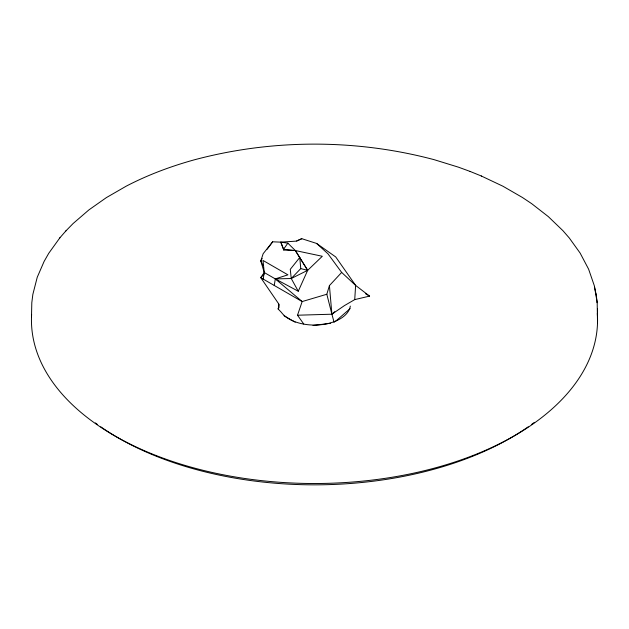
<?xml version="1.0" encoding="UTF-8"?>
<svg xmlns="http://www.w3.org/2000/svg" width="629" height="629" viewBox="0 0 629 629"><rect width="100%" height="100%" fill="white"/><g stroke="black" fill="none" stroke-linecap="round" stroke-linejoin="round"><path stroke-width="0.94" d="M597.519 322.944L597.18 302.4M274.244 285.464L275.305 278.906L287.917 274.834L262.993 260.437L264.243 272.522L275.305 278.906L302.164 301.558L297.509 315.215L331.9 314.209L344.401 305.623L354.732 299.601L355.629 285.401L335.721 256.947L316.591 243.431L301.778 238.69L296.086 241.135L280.809 242.157L272.672 241.803L263.158 253.699L260.815 260.949L264.243 272.522L263.181 279.079L302.164 301.558L326.821 294.254L329.423 285.597L341.657 272.428L328 253.833L316.591 243.431M350.314 306.119A35.947 20.757 0 0 1 320.13 324.808A35.947 20.757 0 0 1 281.415 312.416L278.112 308.941L279.26 304.68L260.744 277.648L264.243 272.522M298.264 291.243L307.675 270.328L322.315 256.27L295.363 250.562L283.569 249.257L280.809 242.157L287.846 243.171L295.363 250.562L307.675 270.328L291.243 278.513L275.305 278.906L298.264 291.243L291.243 278.513L290.268 269.354L299.781 257.458L300.748 268.614L291.243 278.513M262.175 258.433L260.815 260.949L262.796 265.194M278.112 308.941L279.017 307.526L278.828 306.834A35.947 20.757 0 0 1 278.561 303.949M287.846 243.171L283.569 249.257L283.758 250.051L295.363 250.562L307.675 270.328L300.748 268.614M267.16 249.218L272.672 241.803M59.889 237.793L48.748 253.283L44.101 261.444L37.237 277.271L32.85 294.403L31.804 302.73L31.489 317.244M65.911 230.882L73.121 223.515L88.878 209.921L106.364 197.616L126.248 186.145C148.027 174.823 171.135 166.213 194.778 159.695L194.919 159.664C272.805 138.954 356.203 138.954 434.096 159.664L458.462 167.18L470.248 171.489M59.692 238.021L66.108 230.662M264.046 274.165L260.744 277.648L263.181 279.079M334.738 311.717L331.9 314.209L334.148 322.528M335.595 321.254L350.133 308.603M296.691 241.111L301.778 238.69M354.732 299.601L369.569 296.117L355.629 285.401L341.657 272.428M313.006 325.468L330.673 323.267M481.311 175.994L502.964 186.247L522.432 197.49L531.647 203.647L548.291 216.596L562.908 230.662L569.316 238.021L580.095 253.023L588.61 269.157L594.342 285.794L597.212 302.73L596.111 294.073M470.075 171.426L481.5 176.065M284.017 315.75L295.198 322.205M365.418 293.664L369.569 296.117M297.509 315.215L303.736 324.006M280.809 242.157L283.758 250.051M326.821 294.254L331.9 314.209L329.423 285.597M594.484 286.769L596.19 294.734M534.414 422.35A277.499 160.214 0 0 1 531.356 424.599M528.226 426.816A277.499 160.214 0 0 1 100.782 426.816M97.652 424.599A277.499 160.214 0 0 1 95.356 422.916M597.322 313.439A283.058 163.422 0 0 1 315.333 483.512A283.058 163.422 0 0 1 31.623 314.39M597.542 309.075L597.456 315.593L597.542 309.075"/></g></svg>
